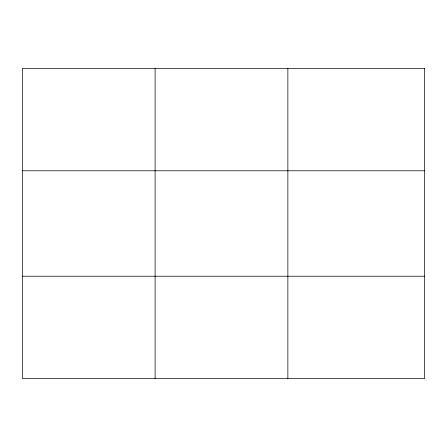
<?xml version="1.0" encoding="UTF-8"?>
<svg xmlns="http://www.w3.org/2000/svg" width="447" height="447" viewBox="0 0 447 447"><rect width="100%" height="100%" fill="white"/><g stroke="black" fill="none" stroke-linecap="round" stroke-linejoin="round"><path stroke-width="0.67" d="M155.109 68.436L155.109 378.564M287.868 68.436L287.868 378.564M22.35 170.776L424.65 170.776M22.35 276.224L424.65 276.224M424.65 68.436L424.65 378.564L22.35 378.564L22.35 68.436L424.65 68.436"/></g></svg>
